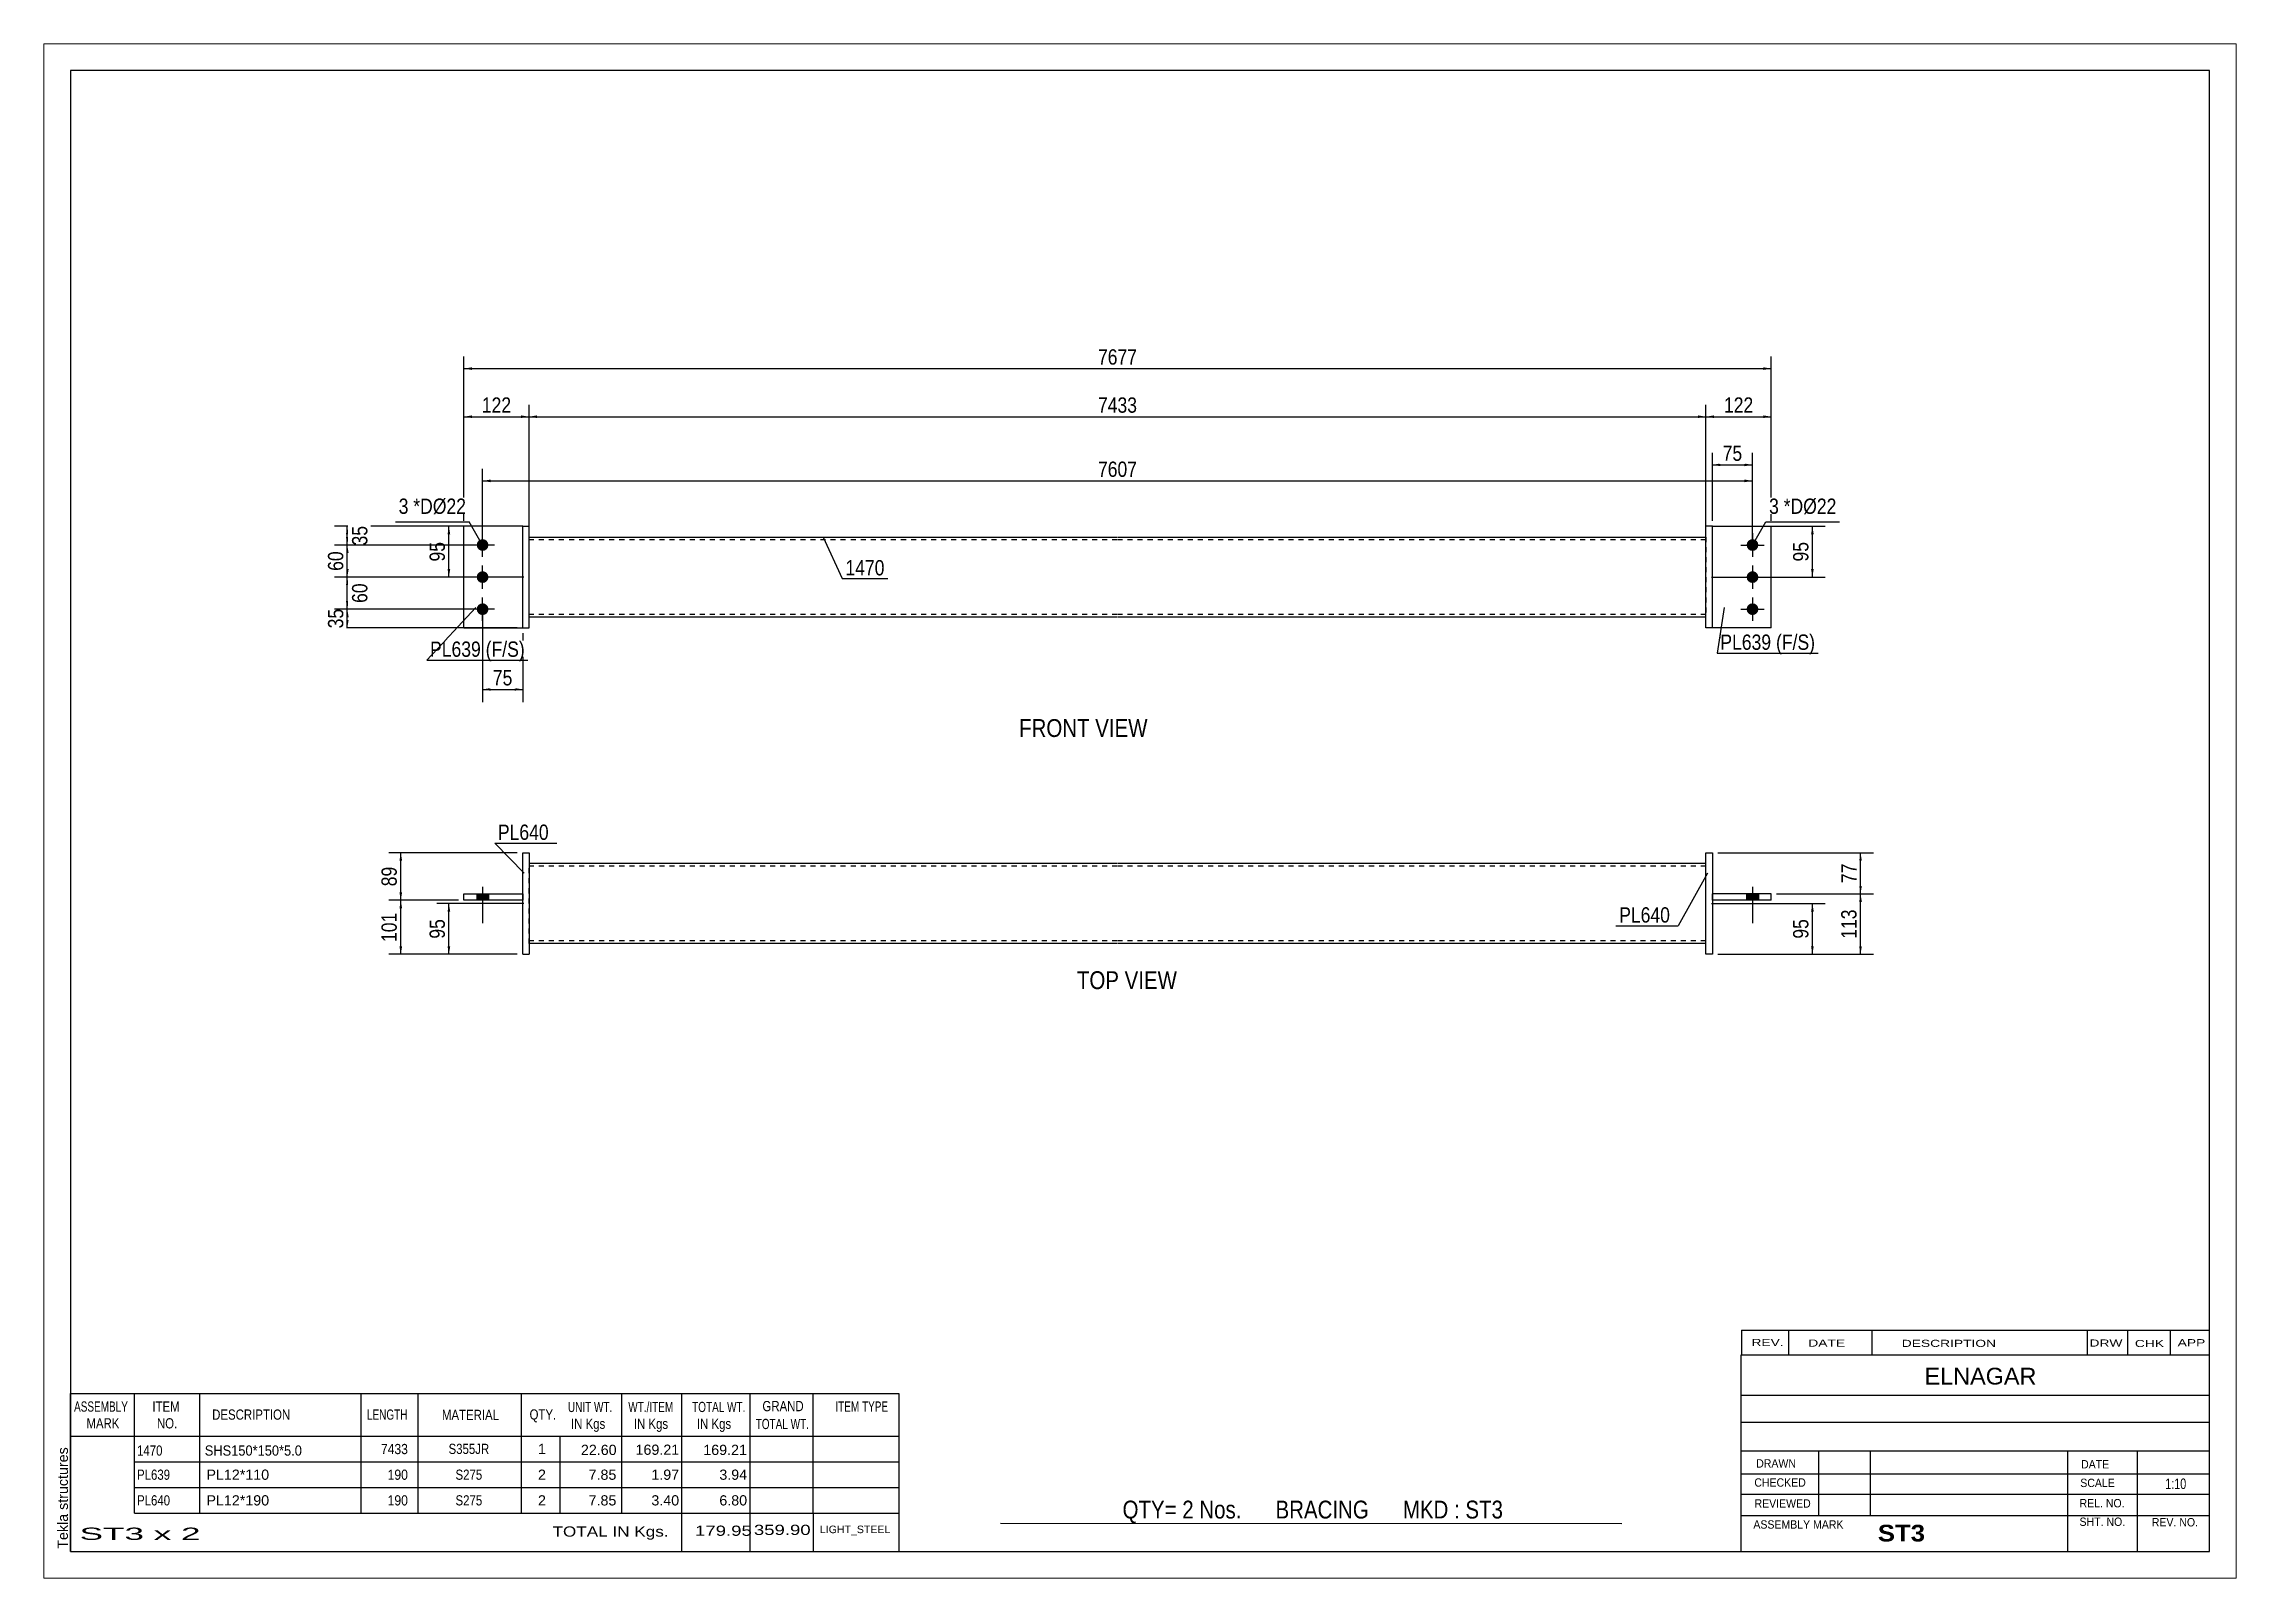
# Paper-space layout 'Layout1' of a CAD drawing. Header units: millimetres. Extents: x 0 to 410, y 0 to 287.
# The model-space entities are those that its viewports show. They can reach past a viewport. Long polylines and large blocks are cut down to what shows.
import ezdxf

# ---------------------------------------------------------------- set-up
doc = ezdxf.new("R2010")
doc.units = ezdxf.units.MM
doc.linetypes.add('DXK_LINE_DOT1', pattern=[1.8814, 0.9407, -0.9407])
doc.layers.add('Viewport layer', color=7, linetype='Continuous', plot=False)
doc.styles.add('Arial', font='ARIAL.TTF', dxfattribs={"height": 0.2})
doc.styles.add('Arial Bold', font='ARIALBD.TTF', dxfattribs={"height": 0.2})
doc.styles.add('Arial Narrow', font='ARIALN.TTF', dxfattribs={"height": 0.2})

# ---------------------------------------------------------------- blocks, each defined once
blk = doc.blocks.new('Unknown-629096247-1629')
at = {"color": 5, "linetype": 'Continuous'}
for p, q in [((405, 282), (5, 282)), ((5, 282), (5, 5)), ((405, 5), (405, 282)), ((5, 5), (405, 5))]:
    blk.add_line(p, q, dxfattribs=at)
at = {"color": 174, "linetype": 'Continuous', "style": 'Arial'}
blk.add_text('Tekla structures', height=1.9102, rotation=90, dxfattribs=at).set_placement((4.5, 5.5))
blk = doc.blocks.new('Unknown-629096247-11 - 1222')
at = {"color": 0, "linetype": 'Continuous'}
blk.add_wipeout([(206.46, 157.35), (206.46, 160.85), (182.39, 160.85), (182.39, 157.35)], dxfattribs=at)
at = {"color": 6, "linetype": 'Continuous', "style": 'Arial Narrow'}
blk.add_text('FRONT VIEW', height=3.34, dxfattribs=at).set_placement((182.39, 157.35))
blk = doc.blocks.new('Unknown-629096247-12 - 1249')
at = {"color": 0, "linetype": 'Continuous'}
blk.add_wipeout([(211.95, 110.19), (211.95, 113.69), (193.2, 113.69), (193.2, 110.19)], dxfattribs=at)
at = {"color": 6, "linetype": 'Continuous', "style": 'Arial Narrow'}
blk.add_text('TOP VIEW', height=3.34, dxfattribs=at).set_placement((193.2, 110.19))
blk = doc.blocks.new('Part-629096247-1239 - 1222')
at = {"color": 2, "linetype": 'Continuous'}
for p, q in [((89.55, 177.75), (89.55, 196.75)), ((89.55, 196.75), (90.75, 196.75)), ((90.75, 177.75), (90.75, 196.75)), ((89.55, 177.75), (90.75, 177.75))]:
    blk.add_line(p, q, dxfattribs=at)
blk = doc.blocks.new('Part-629096247-1238 - 1222')
at = {"color": 2, "linetype": 'Continuous'}
for p, q in [((78.55, 177.75), (78.55, 196.75)), ((89.55, 196.75), (78.55, 196.75)), ((78.55, 177.75), (89.55, 177.75))]:
    blk.add_line(p, q, dxfattribs=at)
at = {"color": 7, "linetype": 'DXK_LINE_DOT1'}
blk.add_line((89.55, 177.75), (89.55, 196.75), dxfattribs=at)
blk = doc.blocks.new('Part-629096247-1240 - 1222')
at = {"color": 2, "linetype": 'Continuous'}
for p, q in [((312.05, 196.75), (323.05, 196.75)), ((323.05, 177.75), (323.05, 196.75)), ((323.05, 177.75), (312.05, 177.75))]:
    blk.add_line(p, q, dxfattribs=at)
at = {"color": 7, "linetype": 'DXK_LINE_DOT1'}
blk.add_line((312.05, 177.75), (312.05, 196.75), dxfattribs=at)
blk = doc.blocks.new('Part-629096247-1241 - 1222')
at = {"color": 2, "linetype": 'Continuous'}
for p, q in [((312.05, 196.75), (310.85, 196.75)), ((310.85, 177.75), (310.85, 196.75)), ((312.05, 177.75), (312.05, 196.75)), ((312.05, 177.75), (310.85, 177.75))]:
    blk.add_line(p, q, dxfattribs=at)
blk = doc.blocks.new('Part-629096247-1242 - 1222')
at = {"color": 2, "linetype": 'Continuous'}
for p, q in [((90.75, 194.75), (200.75, 194.75)), ((200.85, 194.75), (310.85, 194.75)), ((200.75, 179.75), (90.75, 179.75)), ((310.85, 179.75), (200.85, 179.75))]:
    blk.add_line(p, q, dxfattribs=at)
at = {"color": 7, "linetype": 'DXK_LINE_DOT1'}
for p, q in [((90.75, 179.75), (90.75, 194.75)), ((200.75, 194.25), (90.75, 194.25)), ((310.85, 194.25), (200.85, 194.25)), ((310.85, 194.75), (310.85, 179.75)), ((200.75, 180.25), (90.75, 180.25)), ((310.85, 180.25), (200.85, 180.25))]:
    blk.add_line(p, q, dxfattribs=at)
blk = doc.blocks.new('Bolt-629096247-1243 - 1222')
at = {"linetype": 'Continuous'}
for points in [[(82.05, 192.15, -1), (82.05, 194.35, -1)], [(82.05, 186.15, -1), (82.05, 188.35, -1)], [(82.05, 180.15, -1), (82.05, 182.35, -1)]]:
    blk.add_hatch(color=3, dxfattribs=at).paths.add_polyline_path(points)
at = {"color": 3, "linetype": 'Continuous'}
for p, q in [((84.25, 193.25), (79.85, 193.25)), ((82.05, 191.05), (82.05, 195.45)), ((82.05, 185.05), (82.05, 189.45)), ((84.25, 187.25), (79.85, 187.25)), ((84.25, 181.25), (79.85, 181.25)), ((82.05, 179.05), (82.05, 183.45))]:
    blk.add_line(p, q, dxfattribs=at)
blk = doc.blocks.new('Bolt-629096247-1244 - 1222')
at = {"linetype": 'Continuous'}
for points in [[(319.55, 194.35, -1), (319.55, 192.15, -1)], [(319.55, 188.35, -1), (319.55, 186.15, -1)], [(319.55, 182.35, -1), (319.55, 180.15, -1)]]:
    blk.add_hatch(color=3, dxfattribs=at).paths.add_polyline_path(points)
at = {"color": 3, "linetype": 'Continuous'}
for p, q in [((317.35, 193.25), (321.75, 193.25)), ((319.55, 195.45), (319.55, 191.05)), ((319.55, 189.45), (319.55, 185.05)), ((317.35, 187.25), (321.75, 187.25)), ((317.35, 181.25), (321.75, 181.25)), ((319.55, 183.45), (319.55, 179.05))]:
    blk.add_line(p, q, dxfattribs=at)
blk = doc.blocks.new('Bolt-629096247-1256 - 1249')
at = {"linetype": 'Continuous'}
blk.add_hatch(color=3, dxfattribs=at).paths.add_polyline_path([(320.65, 127.99), (318.45, 127.99), (318.45, 126.79), (320.65, 126.79)])
blk.add_hatch(color=3, dxfattribs=at).paths.add_polyline_path([(320.65, 127.99), (318.45, 127.99), (318.45, 126.79), (320.65, 126.79)])
blk.add_hatch(color=3, dxfattribs=at).paths.add_polyline_path([(320.65, 127.99), (318.45, 127.99), (318.45, 126.79), (320.65, 126.79)])
at = {"color": 3, "linetype": 'Continuous'}
for p, q in [((318.45, 127.99), (318.45, 126.79)), ((318.45, 127.99), (318.45, 126.79)), ((318.45, 127.99), (318.45, 126.79)), ((319.55, 129.29), (319.55, 122.49)), ((319.55, 129.29), (319.55, 122.49)), ((319.55, 129.29), (319.55, 122.49)), ((320.65, 127.99), (320.65, 126.79)), ((320.65, 127.99), (320.65, 126.79)), ((320.65, 127.99), (320.65, 126.79))]:
    blk.add_line(p, q, dxfattribs=at)
blk = doc.blocks.new('Part-629096247-1250 - 1249')
at = {"color": 2, "linetype": 'Continuous'}
for p, q in [((78.55, 127.99), (89.55, 127.99)), ((78.55, 126.79), (78.55, 127.99)), ((89.55, 127.99), (89.55, 126.79)), ((89.55, 126.79), (78.55, 126.79))]:
    blk.add_line(p, q, dxfattribs=at)
blk = doc.blocks.new('Part-629096247-1251 - 1249')
at = {"color": 2, "linetype": 'Continuous'}
for p, q in [((89.55, 116.69), (89.55, 135.69)), ((89.55, 135.69), (90.75, 135.69)), ((90.75, 135.69), (90.75, 116.69)), ((89.55, 116.69), (90.75, 116.69))]:
    blk.add_line(p, q, dxfattribs=at)
blk = doc.blocks.new('Part-629096247-1252 - 1249')
at = {"color": 2, "linetype": 'Continuous'}
for p, q in [((323.05, 127.99), (312.05, 127.99)), ((312.05, 126.79), (312.05, 127.99)), ((323.05, 126.79), (323.05, 127.99)), ((323.05, 126.79), (312.05, 126.79))]:
    blk.add_line(p, q, dxfattribs=at)
blk = doc.blocks.new('Part-629096247-1253 - 1249')
at = {"color": 2, "linetype": 'Continuous'}
for p, q in [((310.85, 116.69), (310.85, 135.69)), ((310.85, 135.69), (312.05, 135.69)), ((312.05, 135.69), (312.05, 116.69)), ((312.05, 116.69), (310.85, 116.69))]:
    blk.add_line(p, q, dxfattribs=at)
blk = doc.blocks.new('Part-629096247-1254 - 1249')
at = {"color": 2, "linetype": 'Continuous'}
for p, q in [((200.75, 133.69), (90.75, 133.69)), ((310.85, 133.69), (200.85, 133.69)), ((200.75, 118.69), (90.75, 118.69)), ((310.85, 118.69), (200.85, 118.69))]:
    blk.add_line(p, q, dxfattribs=at)
at = {"color": 7, "linetype": 'DXK_LINE_DOT1'}
for p, q in [((90.75, 118.69), (90.75, 133.69)), ((200.75, 133.19), (90.75, 133.19)), ((310.85, 133.19), (200.85, 133.19)), ((310.85, 118.69), (310.85, 133.69)), ((200.75, 119.19), (90.75, 119.19)), ((310.85, 119.19), (200.85, 119.19))]:
    blk.add_line(p, q, dxfattribs=at)
blk = doc.blocks.new('Bolt-629096247-1255 - 1249')
at = {"linetype": 'Continuous'}
blk.add_hatch(color=3, dxfattribs=at).paths.add_polyline_path([(80.95, 126.79), (83.15, 126.79), (83.15, 127.99), (80.95, 127.99)])
blk.add_hatch(color=3, dxfattribs=at).paths.add_polyline_path([(80.95, 126.79), (83.15, 126.79), (83.15, 127.99), (80.95, 127.99)])
blk.add_hatch(color=3, dxfattribs=at).paths.add_polyline_path([(80.95, 126.79), (83.15, 126.79), (83.15, 127.99), (80.95, 127.99)])
at = {"color": 3, "linetype": 'Continuous'}
for p, q in [((80.95, 127.99), (80.95, 126.79)), ((80.95, 127.99), (80.95, 126.79)), ((80.95, 127.99), (80.95, 126.79)), ((82.05, 129.29), (82.05, 122.49)), ((82.05, 129.29), (82.05, 122.49)), ((82.05, 129.29), (82.05, 122.49)), ((83.15, 127.99), (83.15, 126.79)), ((83.15, 127.99), (83.15, 126.79)), ((83.15, 127.99), (83.15, 126.79))]:
    blk.add_line(p, q, dxfattribs=at)
blk = doc.blocks.new('StraightDimension-629096247-1309 - 1222')
at = {"linetype": 'Continuous'}
for points in [[(80.05, 217), (78.55, 217.25), (80.05, 217.5)], [(89.25, 217.5), (90.75, 217.25), (89.25, 217)]]:
    blk.add_hatch(color=7, dxfattribs=at).paths.add_polyline_path(points)
at = {"color": 7, "linetype": 'Continuous'}
for p, q in [((78.55, 197.75), (78.55, 219.5)), ((90.75, 195.75), (90.75, 219.5)), ((78.55, 217.25), (90.75, 217.25))]:
    blk.add_line(p, q, dxfattribs=at)
at = {"color": 0}
blk.add_wipeout([(87.99, 217.4), (87.99, 221.6), (81.31, 221.6), (81.31, 217.4)], dxfattribs=at)
at = {"color": 3, "style": 'Arial Narrow'}
blk.add_text('122', height=2.863, dxfattribs=at).set_placement((81.91, 218))
blk = doc.blocks.new('StraightDimension-629096247-1308 - 1222')
at = {"linetype": 'Continuous'}
for points in [[(92.25, 217), (90.75, 217.25), (92.25, 217.5)], [(309.35, 217.5), (310.85, 217.25), (309.35, 217)]]:
    blk.add_hatch(color=7, dxfattribs=at).paths.add_polyline_path(points)
at = {"color": 7, "linetype": 'Continuous'}
for p, q in [((90.75, 195.75), (90.75, 219.5)), ((310.85, 195.75), (310.85, 219.5)), ((90.75, 217.25), (310.85, 217.25))]:
    blk.add_line(p, q, dxfattribs=at)
at = {"color": 0}
blk.add_wipeout([(205.06, 217.4), (205.06, 221.6), (196.54, 221.6), (196.54, 217.4)], dxfattribs=at)
at = {"color": 3, "style": 'Arial Narrow'}
blk.add_text('7433', height=2.863, dxfattribs=at).set_placement((197.14, 218))
blk = doc.blocks.new('StraightDimension-629096247-1307 - 1222')
at = {"linetype": 'Continuous'}
for points in [[(312.35, 217), (310.85, 217.25), (312.35, 217.5)], [(321.55, 217.5), (323.05, 217.25), (321.55, 217)]]:
    blk.add_hatch(color=7, dxfattribs=at).paths.add_polyline_path(points)
at = {"color": 7, "linetype": 'Continuous'}
for p, q in [((310.85, 195.75), (310.85, 219.5)), ((323.05, 197.75), (323.05, 219.5)), ((310.85, 217.25), (323.05, 217.25))]:
    blk.add_line(p, q, dxfattribs=at)
at = {"color": 0}
blk.add_wipeout([(320.29, 217.4), (320.29, 221.6), (313.61, 221.6), (313.61, 217.4)], dxfattribs=at)
at = {"color": 3, "style": 'Arial Narrow'}
blk.add_text('122', height=2.863, dxfattribs=at).set_placement((314.21, 218))
blk = doc.blocks.new('StraightDimension-629096247-1301 - 1222')
at = {"linetype": 'Continuous'}
for points in [[(83.55, 205), (82.05, 205.25), (83.55, 205.5)], [(318.05, 205.5), (319.55, 205.25), (318.05, 205)]]:
    blk.add_hatch(color=7, dxfattribs=at).paths.add_polyline_path(points)
at = {"color": 7, "linetype": 'Continuous'}
for p, q in [((82.05, 194.25), (82.05, 207.5)), ((82.05, 205.25), (319.55, 205.25)), ((319.55, 194.25), (319.55, 207.5))]:
    blk.add_line(p, q, dxfattribs=at)
at = {"color": 0}
blk.add_wipeout([(205.06, 205.4), (205.06, 209.6), (196.54, 209.6), (196.54, 205.4)], dxfattribs=at)
at = {"color": 3, "style": 'Arial Narrow'}
blk.add_text('7607', height=2.863, dxfattribs=at).set_placement((197.14, 206))
blk = doc.blocks.new('StraightDimension-629096247-1263 - 1222')
at = {"linetype": 'Continuous'}
for points in [[(75.5, 195.25), (75.75, 196.75), (76, 195.25)], [(76, 188.75), (75.75, 187.25), (75.5, 188.75)]]:
    blk.add_hatch(color=7, dxfattribs=at).paths.add_polyline_path(points)
at = {"color": 7, "linetype": 'Continuous'}
for p, q in [((88.55, 196.75), (73.5, 196.75)), ((75.75, 187.25), (75.75, 196.75)), ((89.75, 187.25), (73.5, 187.25))]:
    blk.add_line(p, q, dxfattribs=at)
at = {"color": 0}
blk.add_wipeout([(75.6, 194.43), (71.4, 194.43), (71.4, 189.57), (75.6, 189.57)], dxfattribs=at)
at = {"color": 3, "style": 'Arial Narrow'}
blk.add_text('95', height=2.863, rotation=90.0002, dxfattribs=at).set_placement((75, 190.17))
blk = doc.blocks.new('StraightDimension-629096247-1269 - 1222')
at = {"linetype": 'Continuous'}
for points in [[(330.5, 195.25), (330.75, 196.75), (331, 195.25)], [(331, 188.75), (330.75, 187.25), (330.5, 188.75)]]:
    blk.add_hatch(color=7, dxfattribs=at).paths.add_polyline_path(points)
at = {"color": 7, "linetype": 'Continuous'}
for p, q in [((313.05, 196.75), (333.15, 196.75)), ((330.75, 187.25), (330.75, 196.75)), ((311.85, 187.25), (333.15, 187.25))]:
    blk.add_line(p, q, dxfattribs=at)
at = {"color": 0}
blk.add_wipeout([(330.6, 194.43), (326.4, 194.43), (326.4, 189.57), (330.6, 189.57)], dxfattribs=at)
at = {"color": 3, "style": 'Arial Narrow'}
blk.add_text('95', height=2.863, rotation=90.0002, dxfattribs=at).set_placement((330, 190.17))
blk = doc.blocks.new('StraightDimension-629096247-1274 - 1222')
at = {"linetype": 'Continuous'}
for points in [[(56.5, 195.25), (56.75, 196.75), (57, 195.25)], [(57, 194.75), (56.75, 193.25), (56.5, 194.75)]]:
    blk.add_hatch(color=7, dxfattribs=at).paths.add_polyline_path(points)
at = {"color": 7, "linetype": 'Continuous'}
for p, q in [((88.55, 196.75), (54.35, 196.75)), ((81.05, 193.25), (54.35, 193.25)), ((56.75, 193.25), (56.75, 196.75))]:
    blk.add_line(p, q, dxfattribs=at)
at = {"color": 0}
blk.add_wipeout([(61.1, 197.43), (56.9, 197.43), (56.9, 192.57), (61.1, 192.57)], dxfattribs=at)
at = {"color": 3, "style": 'Arial Narrow'}
blk.add_text('35', height=2.863, rotation=90.0002, dxfattribs=at).set_placement((60.5, 193.17))
blk = doc.blocks.new('StraightDimension-629096247-1277 - 1222')
at = {"linetype": 'Continuous'}
for points in [[(56.5, 179.75), (56.75, 181.25), (57, 179.75)], [(57, 179.25), (56.75, 177.75), (56.5, 179.25)]]:
    blk.add_hatch(color=7, dxfattribs=at).paths.add_polyline_path(points)
at = {"color": 7, "linetype": 'Continuous'}
for p, q in [((81.05, 181.25), (54.5, 181.25)), ((56.75, 177.75), (56.75, 181.25)), ((88.55, 177.75), (54.5, 177.75))]:
    blk.add_line(p, q, dxfattribs=at)
at = {"color": 0}
blk.add_wipeout([(56.6, 181.93), (52.4, 181.93), (52.4, 177.07), (56.6, 177.07)], dxfattribs=at)
at = {"color": 3, "style": 'Arial Narrow'}
blk.add_text('35', height=2.863, rotation=90.0002, dxfattribs=at).set_placement((56, 177.67))
blk = doc.blocks.new('StraightDimension-629096247-1743 - 1222')
at = {"linetype": 'Continuous'}
for points in [[(56.5, 185.75), (56.75, 187.25), (57, 185.75)], [(57, 182.75), (56.75, 181.25), (56.5, 182.75)]]:
    blk.add_hatch(color=7, dxfattribs=at).paths.add_polyline_path(points)
at = {"color": 7, "linetype": 'Continuous'}
for p, q in [((81.05, 187.25), (54.35, 187.25)), ((56.75, 181.25), (56.75, 187.25)), ((81.05, 181.25), (54.35, 181.25))]:
    blk.add_line(p, q, dxfattribs=at)
at = {"color": 0}
blk.add_wipeout([(61.1, 186.68), (56.9, 186.68), (56.9, 181.82), (61.1, 181.82)], dxfattribs=at)
at = {"color": 3, "style": 'Arial Narrow'}
blk.add_text('60', height=2.863, rotation=90.0002, dxfattribs=at).set_placement((60.5, 182.42))
blk = doc.blocks.new('StraightDimension-629096247-1290 - 1222')
at = {"linetype": 'Continuous'}
for points in [[(83.55, 166), (82.05, 166.25), (83.55, 166.5)], [(88.05, 166.5), (89.55, 166.25), (88.05, 166)]]:
    blk.add_hatch(color=7, dxfattribs=at).paths.add_polyline_path(points)
at = {"color": 7, "linetype": 'Continuous'}
for p, q in [((82.05, 180.25), (82.05, 163.85)), ((89.55, 176.75), (89.55, 163.85)), ((82.05, 166.25), (89.55, 166.25))]:
    blk.add_line(p, q, dxfattribs=at)
at = {"color": 0}
blk.add_wipeout([(88.23, 166.4), (88.23, 170.6), (83.37, 170.6), (83.37, 166.4)], dxfattribs=at)
at = {"color": 3, "style": 'Arial Narrow'}
blk.add_text('75', height=2.863, dxfattribs=at).set_placement((83.97, 167))
blk = doc.blocks.new('StraightDimension-629096247-1295 - 1222')
at = {"linetype": 'Continuous'}
for points in [[(313.55, 208), (312.05, 208.25), (313.55, 208.5)], [(318.05, 208.5), (319.55, 208.25), (318.05, 208)]]:
    blk.add_hatch(color=7, dxfattribs=at).paths.add_polyline_path(points)
at = {"color": 7, "linetype": 'Continuous'}
for p, q in [((312.05, 197.75), (312.05, 210.5)), ((319.55, 194.25), (319.55, 210.5)), ((312.05, 208.25), (319.55, 208.25))]:
    blk.add_line(p, q, dxfattribs=at)
at = {"color": 0}
blk.add_wipeout([(318.23, 208.4), (318.23, 212.6), (313.37, 212.6), (313.37, 208.4)], dxfattribs=at)
at = {"color": 3, "style": 'Arial Narrow'}
blk.add_text('75', height=2.863, dxfattribs=at).set_placement((313.97, 209))
blk = doc.blocks.new('StraightDimension-629096247-1315 - 1222')
at = {"linetype": 'Continuous'}
for points in [[(80.05, 226), (78.55, 226.25), (80.05, 226.5)], [(321.55, 226.5), (323.05, 226.25), (321.55, 226)]]:
    blk.add_hatch(color=7, dxfattribs=at).paths.add_polyline_path(points)
at = {"color": 7, "linetype": 'Continuous'}
for p, q in [((78.55, 197.75), (78.55, 228.5)), ((78.55, 226.25), (323.05, 226.25)), ((323.05, 197.75), (323.05, 228.5))]:
    blk.add_line(p, q, dxfattribs=at)
at = {"color": 0}
blk.add_wipeout([(205.06, 226.4), (205.06, 230.6), (196.54, 230.6), (196.54, 226.4)], dxfattribs=at)
at = {"color": 3, "style": 'Arial Narrow'}
blk.add_text('7677', height=2.863, dxfattribs=at).set_placement((197.14, 227))
blk = doc.blocks.new('StraightDimension-629096247-1745 - 1222')
at = {"linetype": 'Continuous'}
for points in [[(56.5, 191.75), (56.75, 193.25), (57, 191.75)], [(57, 188.75), (56.75, 187.25), (56.5, 188.75)]]:
    blk.add_hatch(color=7, dxfattribs=at).paths.add_polyline_path(points)
at = {"color": 7, "linetype": 'Continuous'}
for p, q in [((81.05, 193.25), (54.5, 193.25)), ((56.75, 187.25), (56.75, 193.25)), ((81.05, 187.25), (54.5, 187.25))]:
    blk.add_line(p, q, dxfattribs=at)
at = {"color": 0}
blk.add_wipeout([(56.6, 192.68), (52.4, 192.68), (52.4, 187.82), (56.6, 187.82)], dxfattribs=at)
at = {"color": 3, "style": 'Arial Narrow'}
blk.add_text('60', height=2.863, rotation=90.0002, dxfattribs=at).set_placement((56, 188.42))
blk = doc.blocks.new('StraightDimension-629096247-1329 - 1249')
at = {"linetype": 'Continuous'}
for points in [[(66.5, 134.19), (66.75, 135.69), (67, 134.19)], [(67, 128.29), (66.75, 126.79), (66.5, 128.29)]]:
    blk.add_hatch(color=7, dxfattribs=at).paths.add_polyline_path(points)
at = {"color": 7, "linetype": 'Continuous'}
for p, q in [((88.55, 135.69), (64.5, 135.69)), ((66.75, 126.79), (66.75, 135.69)), ((77.55, 126.79), (64.5, 126.79))]:
    blk.add_line(p, q, dxfattribs=at)
at = {"color": 0}
blk.add_wipeout([(66.6, 133.67), (62.4, 133.67), (62.4, 128.82), (66.6, 128.82)], dxfattribs=at)
at = {"color": 3, "style": 'Arial Narrow'}
blk.add_text('89', height=2.863, rotation=90.0002, dxfattribs=at).set_placement((66, 129.42))
blk = doc.blocks.new('StraightDimension-629096247-1324 - 1249')
at = {"linetype": 'Continuous'}
for points in [[(330.5, 124.69), (330.75, 126.19), (331, 124.69)], [(331, 118.19), (330.75, 116.69), (330.5, 118.19)]]:
    blk.add_hatch(color=7, dxfattribs=at).paths.add_polyline_path(points)
at = {"color": 7, "linetype": 'Continuous'}
for p, q in [((311.85, 126.19), (333.15, 126.19)), ((330.75, 116.69), (330.75, 126.19)), ((313.05, 116.69), (333.15, 116.69))]:
    blk.add_line(p, q, dxfattribs=at)
at = {"color": 0}
blk.add_wipeout([(330.6, 123.87), (326.4, 123.87), (326.4, 119.02), (330.6, 119.02)], dxfattribs=at)
at = {"color": 3, "style": 'Arial Narrow'}
blk.add_text('95', height=2.863, rotation=90.0002, dxfattribs=at).set_placement((330, 119.62))
blk = doc.blocks.new('StraightDimension-629096247-1319 - 1249')
at = {"linetype": 'Continuous'}
for points in [[(75.5, 124.69), (75.75, 126.19), (76, 124.69)], [(76, 118.19), (75.75, 116.69), (75.5, 118.19)]]:
    blk.add_hatch(color=7, dxfattribs=at).paths.add_polyline_path(points)
at = {"color": 7, "linetype": 'Continuous'}
for p, q in [((89.75, 126.19), (73.5, 126.19)), ((75.75, 116.69), (75.75, 126.19)), ((88.55, 116.69), (73.5, 116.69))]:
    blk.add_line(p, q, dxfattribs=at)
at = {"color": 0}
blk.add_wipeout([(75.6, 123.87), (71.4, 123.87), (71.4, 119.02), (75.6, 119.02)], dxfattribs=at)
at = {"color": 3, "style": 'Arial Narrow'}
blk.add_text('95', height=2.863, rotation=90.0002, dxfattribs=at).set_placement((75, 119.62))
blk = doc.blocks.new('StraightDimension-629096247-1330 - 1249')
at = {"linetype": 'Continuous'}
for points in [[(66.5, 125.29), (66.75, 126.79), (67, 125.29)], [(67, 118.19), (66.75, 116.69), (66.5, 118.19)]]:
    blk.add_hatch(color=7, dxfattribs=at).paths.add_polyline_path(points)
at = {"color": 7, "linetype": 'Continuous'}
for p, q in [((77.55, 126.79), (64.5, 126.79)), ((66.75, 116.69), (66.75, 126.79)), ((88.55, 116.69), (64.5, 116.69))]:
    blk.add_line(p, q, dxfattribs=at)
at = {"color": 0}
blk.add_wipeout([(66.6, 125.09), (62.4, 125.09), (62.4, 118.4), (66.6, 118.4)], dxfattribs=at)
at = {"color": 3, "style": 'Arial Narrow'}
blk.add_text('101', height=2.863, rotation=90.0002, dxfattribs=at).set_placement((66, 119))
blk = doc.blocks.new('StraightDimension-629096247-1337 - 1249')
at = {"linetype": 'Continuous'}
for points in [[(339.5, 134.19), (339.75, 135.69), (340, 134.19)], [(340, 129.49), (339.75, 127.99), (339.5, 129.49)]]:
    blk.add_hatch(color=7, dxfattribs=at).paths.add_polyline_path(points)
at = {"color": 7, "linetype": 'Continuous'}
for p, q in [((313.05, 135.69), (342.15, 135.69)), ((339.75, 127.99), (339.75, 135.69)), ((324.05, 127.99), (342.15, 127.99))]:
    blk.add_line(p, q, dxfattribs=at)
at = {"color": 0}
blk.add_wipeout([(339.6, 134.27), (335.4, 134.27), (335.4, 129.42), (339.6, 129.42)], dxfattribs=at)
at = {"color": 3, "style": 'Arial Narrow'}
blk.add_text('77', height=2.863, rotation=90.0002, dxfattribs=at).set_placement((339, 130.02))
blk = doc.blocks.new('StraightDimension-629096247-1338 - 1249')
at = {"linetype": 'Continuous'}
for points in [[(339.5, 126.49), (339.75, 127.99), (340, 126.49)], [(340, 118.19), (339.75, 116.69), (339.5, 118.19)]]:
    blk.add_hatch(color=7, dxfattribs=at).paths.add_polyline_path(points)
at = {"color": 7, "linetype": 'Continuous'}
for p, q in [((324.05, 127.99), (342.15, 127.99)), ((339.75, 116.69), (339.75, 127.99)), ((313.05, 116.69), (342.15, 116.69))]:
    blk.add_line(p, q, dxfattribs=at)
at = {"color": 0}
blk.add_wipeout([(339.6, 125.69), (335.4, 125.69), (335.4, 119), (339.6, 119)], dxfattribs=at)
at = {"color": 3, "style": 'Arial Narrow'}
blk.add_text('113', height=2.863, rotation=90.0002, dxfattribs=at).set_placement((339, 119.6))
blk = doc.blocks.new('CBS_NAME_BLOG-629096247-1854')
at = {"color": 7, "linetype": 'Continuous'}
for p, q in [((317.41, 41.75), (404.93, 41.75)), ((317.41, 5.04), (317.41, 41.75)), ((317.41, 34.21), (404.93, 34.21)), ((317.48, 29.16), (405, 29.16)), ((317.41, 23.79), (404.93, 23.79)), ((331.93, 11.68), (331.93, 23.78)), ((341.62, 11.71), (341.62, 23.78)), ((378.53, 5.04), (378.53, 23.77)), ((391.58, 5.04), (391.58, 23.78)), ((317.42, 19.49), (405, 19.51)), ((317.41, 15.74), (404.93, 15.74)), ((317.41, 11.7), (404.93, 11.7)), ((317.41, 5), (405, 5))]:
    blk.add_line(p, q, dxfattribs=at)
at = {"color": 3, "linetype": 'Continuous', "style": 'Arial'}
blk.add_text('ELNAGAR', height=3.133, dxfattribs=at).set_placement((351.73, 36.22))
at = {"color": 3, "linetype": 'Continuous'}
for s, height, style, width, p in [('DRAWN', 1.566, 'Arial', 0.9, (320.24, 20.68)), ('DATE', 1.566, 'Arial', 0.9, (381, 20.52)), ('CHECKED', 1.566, 'Arial', 0.9, (319.89, 17.11)), ('SCALE', 1.566, 'Arial', 0.9, (380.85, 17.04)), ('1:10', 1.957, 'Arial Narrow', 0.9, (396.74, 16.68)), ('REVIEWED', 1.566, 'Arial', 0.9, (319.93, 13.19)), ('REL. NO.', 1.566, 'Arial', 0.9, (380.71, 13.24)), ('ASSEMBLY MARK', 1.5663, 'Arial', 0.9, (319.71, 9.26)), ('ST3', 3.131, 'Arial Bold', 1.1, (342.99, 6.86)), ('SHT. NO.', 1.566, 'Arial', 0.9, (380.71, 9.77)), ('REV. NO.', 1.566, 'Arial', 0.9, (394.23, 9.68))]:
    blk.add_text(s, height=height, dxfattribs=dict(at, style=style, width=width)).set_placement(p)
blk = doc.blocks.new('CBS_BOM-629096247-1852')
at = {"color": 7, "linetype": 'Continuous'}
for p, q in [((4.97, 26.57), (4.97, 34.57)), ((4.97, 34.57), (159.89, 34.57)), ((16.97, 26.57), (16.97, 34.57)), ((29.16, 26.57), (29.16, 34.57)), ((59.32, 26.57), (59.32, 34.57)), ((70, 26.57), (70, 34.57)), ((89.32, 26.57), (89.32, 34.57)), ((108.12, 26.57), (108.12, 34.57)), ((119.33, 26.57), (119.33, 34.57)), ((132.12, 26.57), (132.12, 34.57)), ((143.87, 26.57), (143.87, 34.57)), ((159.89, 34.56), (159.89, 26.58)), ((4.97, 26.57), (159.89, 26.57)), ((4.97, 21.77), (4.97, 26.57)), ((16.97, 21.77), (16.97, 26.57)), ((29.16, 21.77), (29.16, 26.57)), ((59.32, 21.77), (59.32, 26.57)), ((70, 21.77), (70, 26.57)), ((89.32, 21.77), (89.32, 26.57)), ((96.58, 21.77), (96.58, 26.57)), ((108.12, 21.77), (108.12, 26.57)), ((119.33, 21.77), (119.33, 26.57)), ((132.12, 21.77), (132.12, 26.57)), ((143.89, 21.77), (143.89, 26.57)), ((159.89, 26.57), (159.89, 21.77)), ((4.97, 16.97), (4.97, 21.77)), ((16.97, 21.77), (159.89, 21.77)), ((16.97, 16.97), (16.97, 21.77)), ((29.16, 16.97), (29.16, 21.77)), ((59.32, 16.97), (59.32, 21.77)), ((70, 16.97), (70, 21.77)), ((89.32, 16.97), (89.32, 21.77)), ((96.58, 16.97), (96.58, 21.77)), ((108.12, 16.97), (108.12, 21.77)), ((119.33, 16.97), (119.33, 21.77)), ((132.12, 16.97), (132.12, 21.77)), ((143.89, 16.97), (143.89, 21.77)), ((159.89, 21.76), (159.89, 16.97)), ((4.97, 12.17), (4.97, 16.97)), ((16.97, 16.97), (159.89, 16.97)), ((16.97, 12.17), (16.97, 16.97)), ((29.16, 12.17), (29.16, 16.97)), ((59.32, 12.17), (59.32, 16.97)), ((70, 12.17), (70, 16.97)), ((89.32, 12.17), (89.32, 16.97)), ((96.58, 12.17), (96.58, 16.97)), ((108.12, 12.17), (108.12, 16.97)), ((119.33, 12.17), (119.33, 16.97)), ((132.12, 12.17), (132.12, 16.97)), ((143.89, 12.17), (143.89, 16.97)), ((159.89, 16.96), (159.89, 12.17)), ((4.97, 4.97), (4.97, 12.15)), ((16.97, 12.17), (159.89, 12.17)), ((119.33, 4.97), (119.33, 12.15)), ((132.12, 4.97), (132.12, 12.15)), ((143.93, 4.97), (143.93, 12.15)), ((159.89, 12.17), (159.89, 4.97)), ((4.97, 4.97), (159.89, 4.97))]:
    blk.add_line(p, q, dxfattribs=at)
at = {"color": 3, "linetype": 'Continuous', "style": 'Arial'}
for s, height, width, p in [('ASSEMBLY', 1.91, 0.7, (5.65, 31.14)), ('ITEM', 1.91, 0.8, (20.3, 31.14)), ('UNIT WT.', 1.91, 0.7, (98.01, 31.07)), ('WT./ITEM', 1.91, 0.7, (109.3, 31.07)), ('TOTAL WT.', 1.91, 0.7, (121.24, 31.07)), ('GRAND', 1.91, 0.8, (134.39, 31.23)), ('ITEM TYPE', 1.91, 0.7, (148.03, 31.15)), ('MARK', 1.91, 0.8, (7.97, 28.01)), ('NO.', 1.91, 0.8, (21.15, 28.01)), ('DESCRIPTION', 1.9102, 0.8, (31.48, 29.64)), ('LENGTH', 1.91, 0.7, (60.43, 29.64)), ('MATERIAL', 1.91, 0.8, (74.45, 29.59)), ('QTY.', 1.91, 0.8, (90.84, 29.67)), ('IN Kgs', 1.91, 0.8, (98.59, 27.93)), ('IN Kgs', 1.91, 0.8, (110.34, 27.93)), ('IN Kgs', 1.91, 0.8, (122.13, 27.93)), ('TOTAL WT.', 1.91, 0.7, (133.13, 27.89))]:
    blk.add_text(s, height=height, dxfattribs=dict(at, width=width)).set_placement(p)
at = {"color": 7, "linetype": 'Continuous', "style": 'Arial'}
for s, height, width, p in [('1470', 1.91, 0.8, (17.43, 22.92)), ('SHS150*150*5.0', 1.9102, 0.9, (30.1, 22.92)), ('7433', 1.91, 0.85, (63.04, 23.2)), ('S355JR', 1.91, 0.8, (75.69, 23.23)), ('PL639', 1.91, 0.8, (17.43, 18.4)), ('190', 1.91, 0.85, (64.3, 18.4)), ('S275', 1.91, 0.8, (76.99, 18.4)), ('PL640', 1.91, 0.8, (17.43, 13.6)), ('190', 1.91, 0.85, (64.3, 13.6)), ('S275', 1.91, 0.8, (76.99, 13.6))]:
    blk.add_text(s, height=height, dxfattribs=dict(at, width=width)).set_placement(p)
for s, p in [('1', (92.41, 23.23)), ('22.60', (100.44, 23.04)), ('169.21', (110.66, 23.07)), ('169.21', (123.33, 23.04)), ('PL12*110', (30.41, 18.4)), ('2', (92.41, 18.4)), ('7.85', (101.88, 18.4)), ('1.97', (113.62, 18.4)), ('3.94', (126.33, 18.4)), ('PL12*190', (30.41, 13.6)), ('2', (92.41, 13.6)), ('7.85', (101.88, 13.6)), ('3.40', (113.62, 13.6)), ('6.80', (126.33, 13.6))]:
    blk.add_text(s, height=1.91, dxfattribs=at).set_placement(p)
at = {"color": 6, "linetype": 'Continuous', "style": 'Arial'}
for s, height, width, p in [('ST3 x 2', 2.292, 2.05, (6.69, 7.16)), ('TOTAL IN Kgs.', 1.9102, 1.2, (95.13, 7.77)), ('179.95', 1.91, 1.3, (121.79, 7.92)), ('359.90', 1.91, 1.3, (132.79, 8.08))]:
    blk.add_text(s, height=height, dxfattribs=dict(at, width=width)).set_placement(p)
blk.add_text('LIGHT_STEEL', height=1.4135, dxfattribs=at).set_placement((145.14, 8.42))
blk = doc.blocks.new('CBS_CALLOFF-629096247-1853')
at = {"color": 7, "linetype": 'Continuous'}
blk.add_line((178.88, 10.27), (295.11, 10.25), dxfattribs=at)
at = {"color": 3, "linetype": 'Continuous', "style": 'Arial Narrow'}
blk.add_text('QTY= 2 Nos.      BRACING      MKD : ST3', height=3.3405, dxfattribs=at).set_placement((201.74, 11.16))
blk = doc.blocks.new('CBS_REVISION-629096247-1855')
at = {"color": 7, "linetype": 'Continuous'}
for p, q in [((317.49, 46.38), (404.99, 46.38)), ((317.49, 46.38), (317.49, 41.75)), ((326.29, 46.38), (326.29, 41.75)), ((341.88, 46.38), (341.88, 41.81)), ((382.14, 46.38), (382.14, 41.75)), ((389.68, 46.38), (389.68, 41.75)), ((397.63, 46.38), (397.63, 41.75)), ((317.49, 41.75), (404.99, 41.75))]:
    blk.add_line(p, q, dxfattribs=at)
at = {"color": 7, "style": 'Arial Narrow', "width": 1.7}
for s, height, p in [('REV.', 1.326, (319.35, 43.43)), ('DATE', 1.326, (329.98, 43.31)), ('DESCRIPTION', 1.3257, (347.46, 43.26)), ('DRW', 1.326, (382.57, 43.32)), ('CHK', 1.326, (391.06, 43.23)), ('APP', 1.326, (399.06, 43.38))]:
    blk.add_text(s, height=height, dxfattribs=at).set_placement(p)
blk = doc.blocks.new('Mark-629096247-1366 - 1222')
at = {"color": 0}
blk.add_wipeout([(324.48, 199.08), (324.48, 202.08), (322.65, 202.08), (322.65, 199.08)], dxfattribs=at)
blk.add_wipeout([(324.48, 199.08), (324.48, 202.08), (322.65, 202.08), (322.65, 199.08)], dxfattribs=at)
at = {"color": 7, "linetype": 'Continuous'}
blk.add_line((319.55, 193.25), (322.05, 197.58), dxfattribs=at)
at = {"color": 0}
blk.add_wipeout([(329.03, 199.08), (329.03, 202.08), (325.38, 202.08), (325.38, 199.08)], dxfattribs=at)
blk.add_wipeout([(329.03, 199.08), (329.03, 202.08), (325.38, 202.08), (325.38, 199.08)], dxfattribs=at)
at = {"color": 3, "style": 'Arial Narrow'}
blk.add_text('3', height=2.86, dxfattribs=at).set_placement((322.65, 199.08))
at = {"color": 0}
blk.add_wipeout([(335.24, 199.08), (335.24, 202.08), (329.03, 202.08), (329.03, 199.08)], dxfattribs=at)
blk.add_wipeout([(335.24, 199.08), (335.24, 202.08), (329.03, 202.08), (329.03, 199.08)], dxfattribs=at)
at = {"color": 7, "linetype": 'Continuous'}
blk.add_line((322.05, 197.58), (335.84, 197.58), dxfattribs=at)
at = {"color": 3, "style": 'Arial Narrow'}
for s, p in [('*D', (325.38, 199.08)), ('Ø22', (329.03, 199.08))]:
    blk.add_text(s, height=2.863, dxfattribs=at).set_placement(p)
blk = doc.blocks.new('Mark-629096247-1350 - 1222')
at = {"color": 0}
blk.add_wipeout([(81.73, 172.34), (81.73, 175.34), (72.23, 175.34), (72.23, 172.34)], dxfattribs=at)
blk.add_wipeout([(81.73, 172.34), (81.73, 175.34), (72.23, 175.34), (72.23, 172.34)], dxfattribs=at)
blk.add_wipeout([(89.93, 172.34), (89.93, 175.34), (82.63, 175.34), (82.63, 172.34)], dxfattribs=at)
blk.add_wipeout([(89.93, 172.34), (89.93, 175.34), (82.63, 175.34), (82.63, 172.34)], dxfattribs=at)
at = {"color": 7, "linetype": 'Continuous'}
for p, q in [((80.78, 181.58), (71.63, 171.74)), ((71.63, 171.74), (90.53, 171.74))]:
    blk.add_line(p, q, dxfattribs=at)
at = {"color": 3, "style": 'Arial Narrow'}
for s, p in [('PL639', (72.23, 172.34)), ('(F/', (82.63, 172.34)), ('S)', (86.65, 172.34))]:
    blk.add_text(s, height=2.863, dxfattribs=at).set_placement(p)
blk = doc.blocks.new('Mark-629096247-1353 - 1222')
at = {"color": 0}
blk.add_wipeout([(323.05, 173.65), (323.05, 176.65), (313.54, 176.65), (313.54, 173.65)], dxfattribs=at)
blk.add_wipeout([(323.05, 173.65), (323.05, 176.65), (313.54, 176.65), (313.54, 173.65)], dxfattribs=at)
at = {"color": 7, "linetype": 'Continuous'}
blk.add_line((314.28, 181.58), (312.94, 173.05), dxfattribs=at)
at = {"color": 0}
blk.add_wipeout([(331.24, 173.65), (331.24, 176.65), (323.95, 176.65), (323.95, 173.65)], dxfattribs=at)
blk.add_wipeout([(331.24, 173.65), (331.24, 176.65), (323.95, 176.65), (323.95, 173.65)], dxfattribs=at)
at = {"color": 7, "linetype": 'Continuous'}
blk.add_line((312.94, 173.05), (331.84, 173.05), dxfattribs=at)
at = {"color": 3, "style": 'Arial Narrow'}
for s, p in [('PL639', (313.54, 173.65)), ('(F/', (323.95, 173.65)), ('S)', (327.96, 173.65))]:
    blk.add_text(s, height=2.863, dxfattribs=at).set_placement(p)
blk = doc.blocks.new('Mark-629096247-1356 - 1222')
at = {"color": 0}
blk.add_wipeout([(157.22, 187.57), (157.22, 190.57), (149.91, 190.57), (149.91, 187.57)], dxfattribs=at)
blk.add_wipeout([(157.22, 187.57), (157.22, 190.57), (149.91, 190.57), (149.91, 187.57)], dxfattribs=at)
at = {"color": 7, "linetype": 'Continuous'}
for p, q in [((145.77, 194.7), (149.31, 186.97)), ((149.31, 186.97), (157.82, 186.97))]:
    blk.add_line(p, q, dxfattribs=at)
at = {"color": 3, "style": 'Arial Narrow'}
blk.add_text('1470', height=2.863, dxfattribs=at).set_placement((149.91, 187.57))
blk = doc.blocks.new('Mark-629096247-1365 - 1222')
at = {"color": 0}
blk.add_wipeout([(68.19, 199.08), (68.19, 202.08), (66.36, 202.08), (66.36, 199.08)], dxfattribs=at)
blk.add_wipeout([(68.19, 199.08), (68.19, 202.08), (66.36, 202.08), (66.36, 199.08)], dxfattribs=at)
blk.add_wipeout([(72.74, 199.08), (72.74, 202.08), (69.09, 202.08), (69.09, 199.08)], dxfattribs=at)
blk.add_wipeout([(72.74, 199.08), (72.74, 202.08), (69.09, 202.08), (69.09, 199.08)], dxfattribs=at)
at = {"color": 3, "style": 'Arial Narrow'}
blk.add_text('3', height=2.86, dxfattribs=at).set_placement((66.36, 199.08))
at = {"color": 0}
blk.add_wipeout([(78.95, 199.08), (78.95, 202.08), (72.74, 202.08), (72.74, 199.08)], dxfattribs=at)
blk.add_wipeout([(78.95, 199.08), (78.95, 202.08), (72.74, 202.08), (72.74, 199.08)], dxfattribs=at)
at = {"color": 7, "linetype": 'Continuous'}
for p in [(65.76, 197.58), (82.05, 193.25)]:
    blk.add_line(p, (79.55, 197.58), dxfattribs=at)
at = {"color": 3, "style": 'Arial Narrow'}
for s, p in [('*D', (69.09, 199.08)), ('Ø22', (72.74, 199.08))]:
    blk.add_text(s, height=2.863, dxfattribs=at).set_placement(p)
blk = doc.blocks.new('Mark-629096247-1344 - 1249')
at = {"color": 0}
blk.add_wipeout([(94.42, 138.1), (94.42, 141.1), (84.92, 141.1), (84.92, 138.1)], dxfattribs=at)
blk.add_wipeout([(94.42, 138.1), (94.42, 141.1), (84.92, 141.1), (84.92, 138.1)], dxfattribs=at)
at = {"color": 7, "linetype": 'Continuous'}
for p, q in [((89.82, 131.86), (84.32, 137.5)), ((84.32, 137.5), (95.92, 137.5))]:
    blk.add_line(p, q, dxfattribs=at)
at = {"color": 3, "style": 'Arial Narrow'}
blk.add_text('PL640', height=2.863, dxfattribs=at).set_placement((84.92, 138.1))
blk = doc.blocks.new('Mark-629096247-1347 - 1249')
at = {"color": 0}
blk.add_wipeout([(304.12, 122.63), (304.12, 125.63), (294.62, 125.63), (294.62, 122.63)], dxfattribs=at)
blk.add_wipeout([(304.12, 122.63), (304.12, 125.63), (294.62, 125.63), (294.62, 122.63)], dxfattribs=at)
at = {"color": 7, "linetype": 'Continuous'}
for p in [(311.12, 131.86), (294.02, 122.03)]:
    blk.add_line(p, (305.62, 122.03), dxfattribs=at)
at = {"color": 3, "style": 'Arial Narrow'}
blk.add_text('PL640', height=2.863, dxfattribs=at).set_placement((294.62, 122.63))

msp = doc.modelspace()

# ---------------------------------------------------------------- block references
for name in ['Unknown-629096247-1629', 'Part-629096247-1238 - 1222', 'Bolt-629096247-1243 - 1222', 'Part-629096247-1239 - 1222', 'Part-629096247-1242 - 1222', 'Part-629096247-1241 - 1222', 'Part-629096247-1240 - 1222', 'Bolt-629096247-1244 - 1222', 'Part-629096247-1251 - 1249', 'Part-629096247-1253 - 1249', 'Part-629096247-1254 - 1249', 'Part-629096247-1250 - 1249', 'Bolt-629096247-1255 - 1249', 'Part-629096247-1252 - 1249', 'Bolt-629096247-1256 - 1249', 'CBS_REVISION-629096247-1855', 'CBS_NAME_BLOG-629096247-1854', 'CBS_BOM-629096247-1852', 'CBS_CALLOFF-629096247-1853']:
    msp.add_blockref(name, (0, 0))

# ---------------------------------------------------------------- next in the draw order: block references
for name in ['StraightDimension-629096247-1309 - 1222', 'StraightDimension-629096247-1277 - 1222', 'Mark-629096247-1353 - 1222', 'Unknown-629096247-11 - 1222', 'StraightDimension-629096247-1329 - 1249', 'StraightDimension-629096247-1324 - 1249', 'Unknown-629096247-12 - 1249']:
    msp.add_blockref(name, (0, 0))

# ---------------------------------------------------------------- next in the draw order: block references
for name in ['StraightDimension-629096247-1308 - 1222', 'Mark-629096247-1344 - 1249', 'StraightDimension-629096247-1337 - 1249', 'StraightDimension-629096247-1319 - 1249']:
    msp.add_blockref(name, (0, 0))

# ---------------------------------------------------------------- next in the draw order: block references
for name in ['StraightDimension-629096247-1307 - 1222', 'StraightDimension-629096247-1338 - 1249', 'StraightDimension-629096247-1330 - 1249']:
    msp.add_blockref(name, (0, 0))

# ---------------------------------------------------------------- next in the draw order: block references
for name in ['StraightDimension-629096247-1301 - 1222', 'Mark-629096247-1347 - 1249']:
    msp.add_blockref(name, (0, 0))

# ---------------------------------------------------------------- next in the draw order: block references
for name in ['StraightDimension-629096247-1263 - 1222', 'Mark-629096247-1356 - 1222', 'StraightDimension-629096247-1269 - 1222']:
    msp.add_blockref(name, (0, 0))

# ---------------------------------------------------------------- next in the draw order: block references
for name in ['StraightDimension-629096247-1295 - 1222', 'StraightDimension-629096247-1274 - 1222', 'StraightDimension-629096247-1743 - 1222']:
    msp.add_blockref(name, (0, 0))

# ---------------------------------------------------------------- next in the draw order: block references
for name in ['StraightDimension-629096247-1315 - 1222', 'StraightDimension-629096247-1745 - 1222', 'StraightDimension-629096247-1290 - 1222']:
    msp.add_blockref(name, (0, 0))

# ---------------------------------------------------------------- next in the draw order: block references
for name in ['Mark-629096247-1365 - 1222', 'Mark-629096247-1366 - 1222', 'Mark-629096247-1350 - 1222']:
    msp.add_blockref(name, (0, 0))

psp = doc.layouts.get("Layout1")

# ---------------------------------------------------------------- viewports
at = {"layer": 'Viewport layer', "view_target_point": (205, 143.5)}
psp.add_viewport(center=(205, 143.5), size=(410, 287), view_center_point=(0, 0), view_height=287, dxfattribs=at)

doc.saveas('drawing.dxf')
